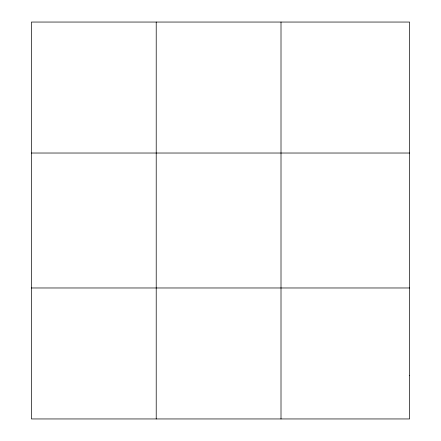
<?xml version="1.0" encoding="UTF-8"?>
<svg xmlns="http://www.w3.org/2000/svg" width="441" height="441" viewBox="0 0 441 441"><rect width="100%" height="100%" fill="white"/><g stroke="black" fill="none" stroke-linecap="round" stroke-linejoin="round"><path stroke-width="0.66" d="M156.213 418.95L156.213 22.05M281.005 418.95L281.005 22.05M31.427 153.027L409.573 153.027M31.427 287.973L409.573 287.973M409.573 375.291L409.573 418.95L31.427 418.95L31.427 22.05L409.573 22.05L409.573 375.291"/></g></svg>
